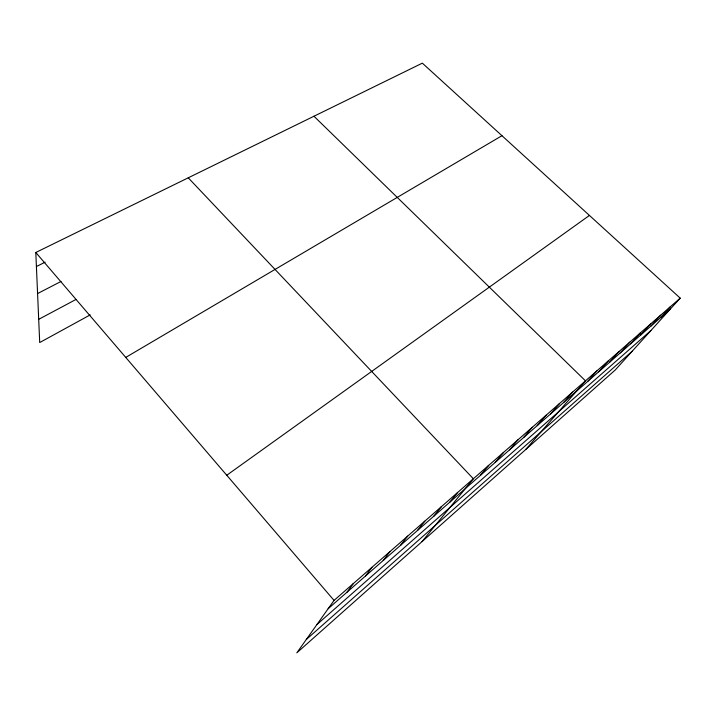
<?xml version="1.0" encoding="UTF-8"?>
<svg xmlns="http://www.w3.org/2000/svg" width="716" height="716" viewBox="0 0 716 716"><rect width="100%" height="100%" fill="white"/><g stroke="black" fill="none" stroke-linecap="round" stroke-linejoin="round"><path stroke-width="1.07" d="M680.2 298.133L334.05 600.411L296.818 652.849L615.223 370.011L680.2 298.133L422.342 63.151L35.8 252.48L39.702 342.552L90.18 314.897M347.054 592.168L353.283 583.621M365.411 576.094L371.944 567.314M383.248 560.476L390.077 551.49M400.584 545.288L407.681 536.114M417.437 530.529L424.794 521.167M433.842 516.164L441.432 506.642M449.8 502.193L457.614 492.51M422.046 541.609L473.357 478.762L188.245 177.81M480.463 475.335L488.679 465.382M495.203 462.429L503.599 452.351M509.568 449.854L518.133 439.66M523.566 437.592L532.292 427.291M537.224 425.635L546.093 415.244M550.541 413.973L559.554 403.493M563.537 402.589L572.675 392.028M525.651 449.576L585.482 380.849L313.966 116.243M587.576 381.538L596.929 370.852M598.683 371.81L608.135 361.061M609.558 362.287L619.098 351.493M620.199 352.97L629.829 342.123M630.626 343.841L640.328 332.949M640.838 334.9L650.611 323.972M650.835 326.147L660.68 315.183M660.635 317.564L670.543 306.573M306.287 639.504L632.228 351.198M316.902 624.558L650.898 330.541M328.152 608.716L670.239 309.151M226.766 475.254L589.438 215.427M125.748 357.409L501.952 135.7M38.7 319.336L75.994 299.458M37.581 293.56L61.021 281.46M36.409 266.531L45.153 262.172M35.8 252.48L334.05 600.411"/></g></svg>
